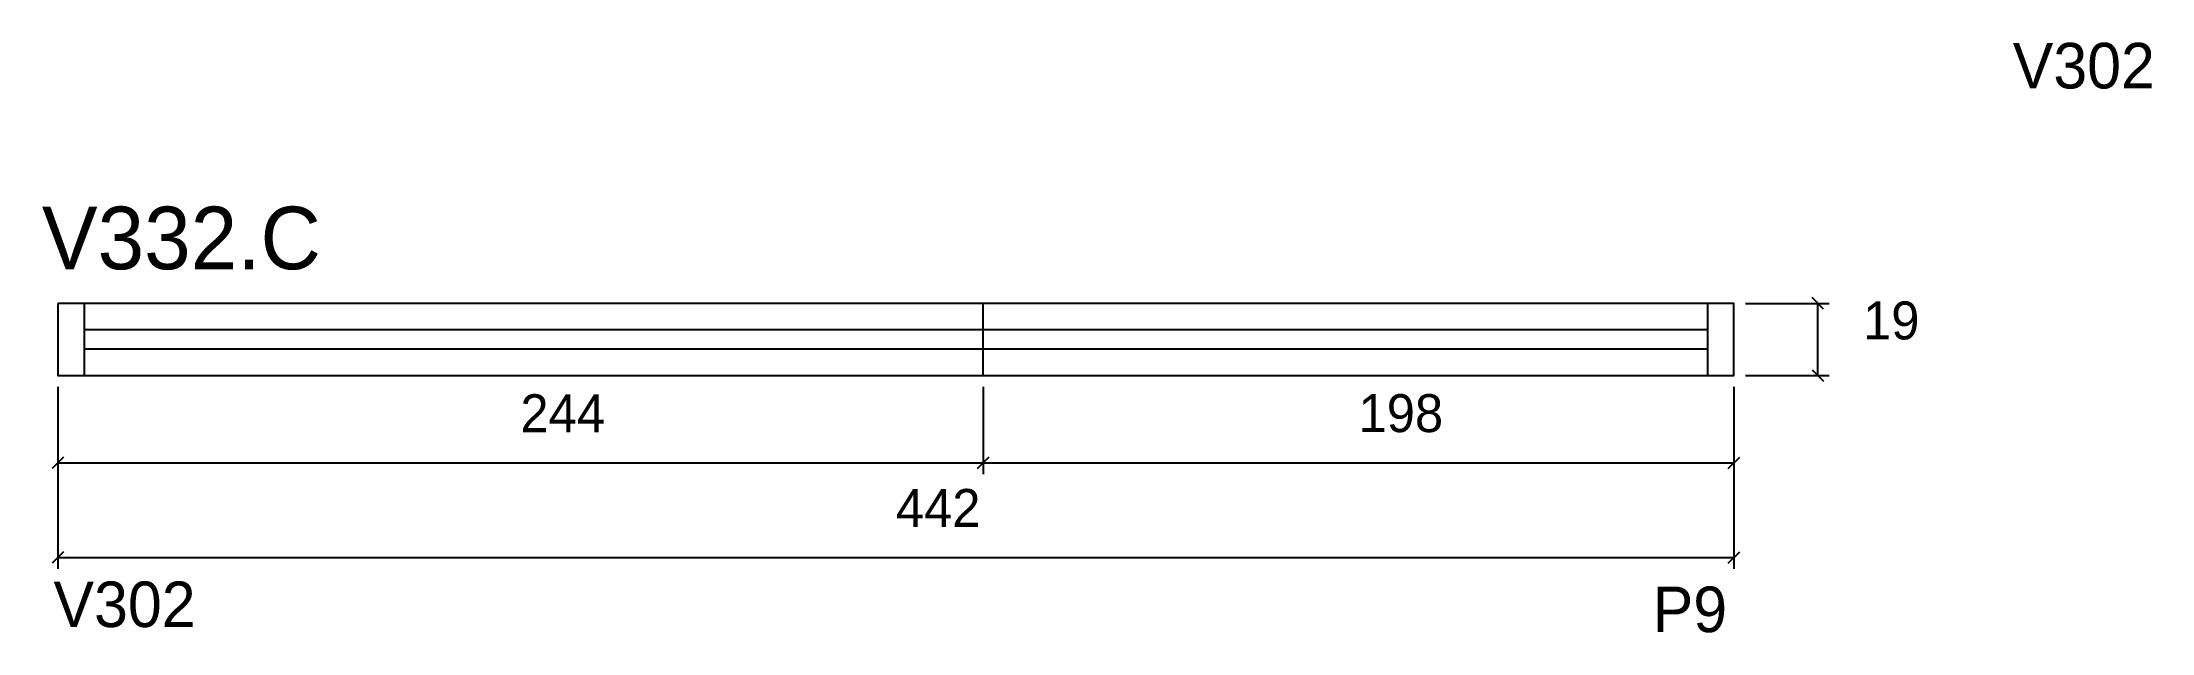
# Model space of a CAD drawing. Header units: metres. Extents: x 4184 to 4740, y -286 to -130.
import ezdxf

# ---------------------------------------------------------------- set-up
doc = ezdxf.new("R2010")
doc.units = ezdxf.units.M

msp = doc.modelspace()

# ---------------------------------------------------------------- linework, layer by layer
at = {"layer": 'COTA', "color": 4}
for p, q in [((4632.93, -199.24), (4655.05, -199.24)), ((4652.05, -218.24), (4652.05, -199.24)), ((4187.93, -221.24), (4187.93, -269.23)), ((4629.93, -221.24), (4629.93, -269.23)), ((4632.93, -218.24), (4655.05, -218.24)), ((4187.93, -266.23), (4629.93, -266.23))]:
    msp.add_line(p, q, dxfattribs=at)
at = {"layer": 'COTA'}
for p, q in [((4653.55, -200.74), (4650.55, -197.74)), ((4650.55, -216.74), (4653.55, -219.74)), ((4189.43, -264.73), (4186.43, -267.73)), ((4628.43, -267.73), (4631.43, -264.73))]:
    msp.add_line(p, q, dxfattribs=at)
at = {"layer": 'Painéis', "color": 200}
msp.add_line((4431.93, -218.24), (4431.93, -199.24), dxfattribs=at)
at = {"layer": 'Painéis', "color": 4}
for p, q in [((4187.93, -221.24), (4187.93, -244.27)), ((4431.93, -221.24), (4431.93, -244.27)), ((4431.93, -221.24), (4431.93, -244.27)), ((4629.93, -221.24), (4629.93, -244.27)), ((4187.93, -241.27), (4431.93, -241.27)), ((4431.93, -241.27), (4629.93, -241.27))]:
    msp.add_line(p, q, dxfattribs=at)
at = {"layer": 'Painéis'}
for p, q in [((4189.43, -239.77), (4186.43, -242.77)), ((4433.43, -239.77), (4430.43, -242.77)), ((4430.43, -242.77), (4433.43, -239.77)), ((4628.43, -242.77), (4631.43, -239.77))]:
    msp.add_line(p, q, dxfattribs=at)
at = {"layer": 'Painéis', "color": 200}
msp.add_lwpolyline([(4187.93, -199.24), (4187.93, -218.24), (4629.93, -218.24), (4629.93, -199.24), (4187.93, -199.24)], dxfattribs=at)
at = {"layer": 'SARR_2.2x7', "color": 40}
for p, q in [((4194.93, -199.24), (4194.93, -218.24)), ((4622.93, -199.24), (4622.93, -218.24)), ((4431.93, -206.24), (4194.93, -206.24)), ((4194.93, -211.24), (4431.93, -211.24)), ((4622.93, -206.24), (4431.93, -206.24)), ((4431.93, -211.24), (4622.93, -211.24))]:
    msp.add_line(p, q, dxfattribs=at)

# ---------------------------------------------------------------- texts
at = {"layer": '5', "color": 5}
for s, p in [('V302', (4703.43, -142.6)), ('V302', (4186.81, -284.55)), ('P9', (4608.49, -285.88))]:
    msp.add_text(s, height=12, dxfattribs=at).set_placement(p)
at = {"layer": 'COTA', "color": 240}
for s, p in [('19', (4663.96, -208.74)), ('442', (4408.93, -258.16))]:
    msp.add_text(s, height=10, dxfattribs=at).set_placement(p)
at = {"layer": 'NOMENCLATURA', "color": 7}
msp.add_text('V332.C', height=16.5, dxfattribs=at).set_placement((4183.74, -190.26))
at = {"layer": 'Painéis', "color": 240}
for s, p in [('244', (4309.93, -233.2)), ('198', (4530.93, -233.17))]:
    msp.add_text(s, height=10, dxfattribs=at).set_placement(p)

doc.saveas('drawing.dxf')
